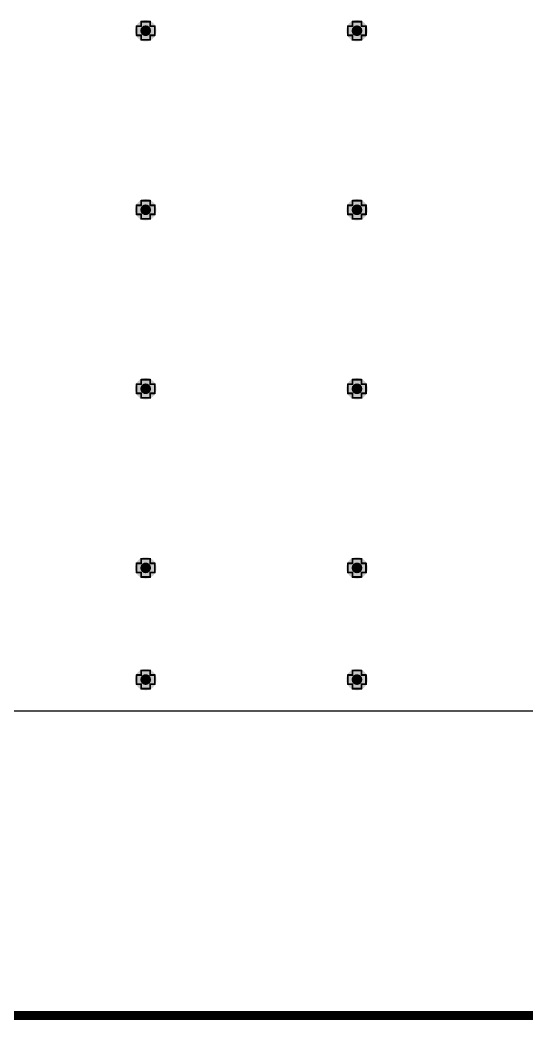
# Model space of a CAD drawing. Header units: inches. Extents: x -0.1 to 10.2, y 0 to 6.5.
# Drawn here: x 1.992 to 2.549, y -0.005 to 1.094 of the extents above; entities that cross this region are included whole.
import ezdxf

# ---------------------------------------------------------------- set-up
doc = ezdxf.new("R2010")
doc.units = ezdxf.units.IN
doc.header["$MEASUREMENT"] = 0
for name, color, linetype in [('Board Outline', 216, 'Continuous'), ('Bottom Layer', 5, 'Continuous'), ('Drill Drawing', 1, 'Continuous'), ('Top Layer', 1, 'Continuous'), ('Via Holes', 16, 'Continuous')]:
    doc.layers.add(name, color=color, linetype=linetype)

msp = doc.modelspace()

# ---------------------------------------------------------------- hatches: boundary and pattern name
at = {"layer": 'Bottom Layer'}
h = msp.add_hatch(color=5, dxfattribs=at)
edge = h.paths.add_edge_path()
edge.add_arc((2.1299, 1.0827), 0.0118, 0, 360)
h = msp.add_hatch(color=5, dxfattribs=at)
edge = h.paths.add_edge_path()
edge.add_arc((2.3622, 1.0827), 0.0118, 0, 360)
h = msp.add_hatch(color=5, dxfattribs=at)
edge = h.paths.add_edge_path()
edge.add_arc((2.1299, 0.8858), 0.0118, 0, 360)
h = msp.add_hatch(color=5, dxfattribs=at)
edge = h.paths.add_edge_path()
edge.add_arc((2.3622, 0.8858), 0.0118, 0, 360)
h = msp.add_hatch(color=5, dxfattribs=at)
edge = h.paths.add_edge_path()
edge.add_arc((2.1299, 0.689), 0.0118, 0, 360)
h = msp.add_hatch(color=5, dxfattribs=at)
edge = h.paths.add_edge_path()
edge.add_arc((2.3622, 0.689), 0.0118, 0, 360)
h = msp.add_hatch(color=5, dxfattribs=at)
edge = h.paths.add_edge_path()
edge.add_arc((2.1299, 0.4921), 0.0118, 0, 360)
h = msp.add_hatch(color=5, dxfattribs=at)
edge = h.paths.add_edge_path()
edge.add_arc((2.3622, 0.4921), 0.0118, 0, 360)
h = msp.add_hatch(color=5, dxfattribs=at)
edge = h.paths.add_edge_path()
edge.add_arc((2.1299, 0.3693), 0.0118, 0, 360)
h = msp.add_hatch(color=5, dxfattribs=at)
edge = h.paths.add_edge_path()
edge.add_arc((2.3622, 0.3693), 0.0118, 0, 360)
at = {"layer": 'Top Layer'}
h = msp.add_hatch(color=1, dxfattribs=at)
edge = h.paths.add_edge_path()
edge.add_arc((2.1299, 1.0827), 0.0118, 0, 360)
h = msp.add_hatch(color=1, dxfattribs=at)
edge = h.paths.add_edge_path()
edge.add_arc((2.3622, 1.0827), 0.0118, 0, 360)
h = msp.add_hatch(color=1, dxfattribs=at)
edge = h.paths.add_edge_path()
edge.add_arc((2.1299, 0.8858), 0.0118, 0, 360)
h = msp.add_hatch(color=1, dxfattribs=at)
edge = h.paths.add_edge_path()
edge.add_arc((2.3622, 0.8858), 0.0118, 0, 360)
h = msp.add_hatch(color=1, dxfattribs=at)
edge = h.paths.add_edge_path()
edge.add_arc((2.1299, 0.689), 0.0118, 0, 360)
h = msp.add_hatch(color=1, dxfattribs=at)
edge = h.paths.add_edge_path()
edge.add_arc((2.3622, 0.689), 0.0118, 0, 360)
h = msp.add_hatch(color=1, dxfattribs=at)
edge = h.paths.add_edge_path()
edge.add_arc((2.1299, 0.4921), 0.0118, 0, 360)
h = msp.add_hatch(color=1, dxfattribs=at)
edge = h.paths.add_edge_path()
edge.add_arc((2.3622, 0.4921), 0.0118, 0, 360)
h = msp.add_hatch(color=1, dxfattribs=at)
edge = h.paths.add_edge_path()
edge.add_arc((2.1299, 0.3693), 0.0118, 0, 360)
h = msp.add_hatch(color=1, dxfattribs=at)
edge = h.paths.add_edge_path()
edge.add_arc((2.3622, 0.3693), 0.0118, 0, 360)
at = {"layer": 'Via Holes'}
h = msp.add_hatch(color=7, dxfattribs=at)
edge = h.paths.add_edge_path()
edge.add_arc((2.1299, 1.0827), 0.00591, 0, 360)
h = msp.add_hatch(color=7, dxfattribs=at)
edge = h.paths.add_edge_path()
edge.add_arc((2.3622, 1.0827), 0.00591, 0, 360)
h = msp.add_hatch(color=7, dxfattribs=at)
edge = h.paths.add_edge_path()
edge.add_arc((2.1299, 0.8858), 0.00591, 0, 360)
h = msp.add_hatch(color=7, dxfattribs=at)
edge = h.paths.add_edge_path()
edge.add_arc((2.3622, 0.8858), 0.00591, 0, 360)
h = msp.add_hatch(color=7, dxfattribs=at)
edge = h.paths.add_edge_path()
edge.add_arc((2.1299, 0.689), 0.00591, 0, 360)
h = msp.add_hatch(color=7, dxfattribs=at)
edge = h.paths.add_edge_path()
edge.add_arc((2.3622, 0.689), 0.00591, 0, 360)
h = msp.add_hatch(color=7, dxfattribs=at)
edge = h.paths.add_edge_path()
edge.add_arc((2.1299, 0.4921), 0.00591, 0, 360)
h = msp.add_hatch(color=7, dxfattribs=at)
edge = h.paths.add_edge_path()
edge.add_arc((2.3622, 0.4921), 0.00591, 0, 360)
h = msp.add_hatch(color=7, dxfattribs=at)
edge = h.paths.add_edge_path()
edge.add_arc((2.1299, 0.3693), 0.00591, 0, 360)
h = msp.add_hatch(color=7, dxfattribs=at)
edge = h.paths.add_edge_path()
edge.add_arc((2.3622, 0.3693), 0.00591, 0, 360)

# ---------------------------------------------------------------- linework, layer by layer
at = {"layer": 'Board Outline'}
msp.add_lwpolyline([(0, 0, 0.01, 0.01, 0), (4.7244, 0, 0.01, 0.01, 0)], format="xyseb", dxfattribs=at)
at = {"layer": 'Bottom Layer'}
msp.add_line((4.7091, 0.3346), (0.0153, 0.3346), dxfattribs=at)
at = {"layer": 'Drill Drawing'}
for points in [[(2.1199, 1.0777, 0.002, 0.002, 0), (2.1199, 1.0877, 0.002, 0.002, 0)], [(2.1199, 1.0877, 0.002, 0.002, 0), (2.1249, 1.0877, 0.002, 0.002, 0)], [(2.1249, 1.0877, 0.002, 0.002, 0), (2.1249, 1.0927, 0.002, 0.002, 0)], [(2.1249, 1.0927, 0.002, 0.002, 0), (2.1349, 1.0927, 0.002, 0.002, 0)], [(2.1349, 1.0877, 0.002, 0.002, 0), (2.1349, 1.0927, 0.002, 0.002, 0)], [(2.1349, 1.0877, 0.002, 0.002, 0), (2.1399, 1.0877, 0.002, 0.002, 0)], [(2.1399, 1.0777, 0.002, 0.002, 0), (2.1399, 1.0877, 0.002, 0.002, 0)], [(2.3522, 1.0777, 0.002, 0.002, 0), (2.3522, 1.0877, 0.002, 0.002, 0)], [(2.3522, 1.0877, 0.002, 0.002, 0), (2.3572, 1.0877, 0.002, 0.002, 0)], [(2.3572, 1.0877, 0.002, 0.002, 0), (2.3572, 1.0927, 0.002, 0.002, 0)], [(2.3572, 1.0927, 0.002, 0.002, 0), (2.3672, 1.0927, 0.002, 0.002, 0)], [(2.3672, 1.0877, 0.002, 0.002, 0), (2.3672, 1.0927, 0.002, 0.002, 0)], [(2.3672, 1.0877, 0.002, 0.002, 0), (2.3722, 1.0877, 0.002, 0.002, 0)], [(2.3722, 1.0777, 0.002, 0.002, 0), (2.3722, 1.0877, 0.002, 0.002, 0)], [(2.1199, 1.0777, 0.002, 0.002, 0), (2.1249, 1.0777, 0.002, 0.002, 0)], [(2.1249, 1.0727, 0.002, 0.002, 0), (2.1249, 1.0777, 0.002, 0.002, 0)], [(2.1349, 1.0777, 0.002, 0.002, 0), (2.1399, 1.0777, 0.002, 0.002, 0)], [(2.1349, 1.0727, 0.002, 0.002, 0), (2.1349, 1.0777, 0.002, 0.002, 0)], [(2.3522, 1.0777, 0.002, 0.002, 0), (2.3572, 1.0777, 0.002, 0.002, 0)], [(2.3572, 1.0727, 0.002, 0.002, 0), (2.3572, 1.0777, 0.002, 0.002, 0)], [(2.3672, 1.0777, 0.002, 0.002, 0), (2.3722, 1.0777, 0.002, 0.002, 0)], [(2.3672, 1.0727, 0.002, 0.002, 0), (2.3672, 1.0777, 0.002, 0.002, 0)], [(2.1249, 1.0727, 0.002, 0.002, 0), (2.1349, 1.0727, 0.002, 0.002, 0)], [(2.3572, 1.0727, 0.002, 0.002, 0), (2.3672, 1.0727, 0.002, 0.002, 0)], [(2.1199, 0.8808, 0.002, 0.002, 0), (2.1199, 0.8908, 0.002, 0.002, 0)], [(2.1199, 0.8908, 0.002, 0.002, 0), (2.1249, 0.8908, 0.002, 0.002, 0)], [(2.1249, 0.8908, 0.002, 0.002, 0), (2.1249, 0.8958, 0.002, 0.002, 0)], [(2.1249, 0.8958, 0.002, 0.002, 0), (2.1349, 0.8958, 0.002, 0.002, 0)], [(2.1349, 0.8908, 0.002, 0.002, 0), (2.1349, 0.8958, 0.002, 0.002, 0)], [(2.1349, 0.8908, 0.002, 0.002, 0), (2.1399, 0.8908, 0.002, 0.002, 0)], [(2.1399, 0.8808, 0.002, 0.002, 0), (2.1399, 0.8908, 0.002, 0.002, 0)], [(2.3522, 0.8808, 0.002, 0.002, 0), (2.3522, 0.8908, 0.002, 0.002, 0)], [(2.3522, 0.8908, 0.002, 0.002, 0), (2.3572, 0.8908, 0.002, 0.002, 0)], [(2.3572, 0.8908, 0.002, 0.002, 0), (2.3572, 0.8958, 0.002, 0.002, 0)], [(2.3572, 0.8958, 0.002, 0.002, 0), (2.3672, 0.8958, 0.002, 0.002, 0)], [(2.3672, 0.8908, 0.002, 0.002, 0), (2.3672, 0.8958, 0.002, 0.002, 0)], [(2.3672, 0.8908, 0.002, 0.002, 0), (2.3722, 0.8908, 0.002, 0.002, 0)], [(2.3722, 0.8808, 0.002, 0.002, 0), (2.3722, 0.8908, 0.002, 0.002, 0)], [(2.1199, 0.8808, 0.002, 0.002, 0), (2.1249, 0.8808, 0.002, 0.002, 0)], [(2.1249, 0.8758, 0.002, 0.002, 0), (2.1249, 0.8808, 0.002, 0.002, 0)], [(2.1349, 0.8808, 0.002, 0.002, 0), (2.1399, 0.8808, 0.002, 0.002, 0)], [(2.1349, 0.8758, 0.002, 0.002, 0), (2.1349, 0.8808, 0.002, 0.002, 0)], [(2.3522, 0.8808, 0.002, 0.002, 0), (2.3572, 0.8808, 0.002, 0.002, 0)], [(2.3572, 0.8758, 0.002, 0.002, 0), (2.3572, 0.8808, 0.002, 0.002, 0)], [(2.3672, 0.8808, 0.002, 0.002, 0), (2.3722, 0.8808, 0.002, 0.002, 0)], [(2.3672, 0.8758, 0.002, 0.002, 0), (2.3672, 0.8808, 0.002, 0.002, 0)], [(2.1249, 0.8758, 0.002, 0.002, 0), (2.1349, 0.8758, 0.002, 0.002, 0)], [(2.3572, 0.8758, 0.002, 0.002, 0), (2.3672, 0.8758, 0.002, 0.002, 0)], [(2.1199, 0.684, 0.002, 0.002, 0), (2.1199, 0.694, 0.002, 0.002, 0)], [(2.1199, 0.694, 0.002, 0.002, 0), (2.1249, 0.694, 0.002, 0.002, 0)], [(2.1249, 0.694, 0.002, 0.002, 0), (2.1249, 0.699, 0.002, 0.002, 0)], [(2.1249, 0.699, 0.002, 0.002, 0), (2.1349, 0.699, 0.002, 0.002, 0)], [(2.1349, 0.694, 0.002, 0.002, 0), (2.1349, 0.699, 0.002, 0.002, 0)], [(2.1349, 0.694, 0.002, 0.002, 0), (2.1399, 0.694, 0.002, 0.002, 0)], [(2.1399, 0.684, 0.002, 0.002, 0), (2.1399, 0.694, 0.002, 0.002, 0)], [(2.3522, 0.684, 0.002, 0.002, 0), (2.3522, 0.694, 0.002, 0.002, 0)], [(2.3522, 0.694, 0.002, 0.002, 0), (2.3572, 0.694, 0.002, 0.002, 0)], [(2.3572, 0.694, 0.002, 0.002, 0), (2.3572, 0.699, 0.002, 0.002, 0)], [(2.3572, 0.699, 0.002, 0.002, 0), (2.3672, 0.699, 0.002, 0.002, 0)], [(2.3672, 0.694, 0.002, 0.002, 0), (2.3672, 0.699, 0.002, 0.002, 0)], [(2.3672, 0.694, 0.002, 0.002, 0), (2.3722, 0.694, 0.002, 0.002, 0)], [(2.3722, 0.684, 0.002, 0.002, 0), (2.3722, 0.694, 0.002, 0.002, 0)], [(2.1199, 0.684, 0.002, 0.002, 0), (2.1249, 0.684, 0.002, 0.002, 0)], [(2.1249, 0.679, 0.002, 0.002, 0), (2.1249, 0.684, 0.002, 0.002, 0)], [(2.1349, 0.684, 0.002, 0.002, 0), (2.1399, 0.684, 0.002, 0.002, 0)], [(2.1349, 0.679, 0.002, 0.002, 0), (2.1349, 0.684, 0.002, 0.002, 0)], [(2.3522, 0.684, 0.002, 0.002, 0), (2.3572, 0.684, 0.002, 0.002, 0)], [(2.3572, 0.679, 0.002, 0.002, 0), (2.3572, 0.684, 0.002, 0.002, 0)], [(2.3672, 0.684, 0.002, 0.002, 0), (2.3722, 0.684, 0.002, 0.002, 0)], [(2.3672, 0.679, 0.002, 0.002, 0), (2.3672, 0.684, 0.002, 0.002, 0)], [(2.1249, 0.679, 0.002, 0.002, 0), (2.1349, 0.679, 0.002, 0.002, 0)], [(2.3572, 0.679, 0.002, 0.002, 0), (2.3672, 0.679, 0.002, 0.002, 0)], [(2.1199, 0.4871, 0.002, 0.002, 0), (2.1199, 0.4971, 0.002, 0.002, 0)], [(2.1199, 0.4971, 0.002, 0.002, 0), (2.1249, 0.4971, 0.002, 0.002, 0)], [(2.1249, 0.4971, 0.002, 0.002, 0), (2.1249, 0.5021, 0.002, 0.002, 0)], [(2.1249, 0.5021, 0.002, 0.002, 0), (2.1349, 0.5021, 0.002, 0.002, 0)], [(2.1349, 0.4971, 0.002, 0.002, 0), (2.1349, 0.5021, 0.002, 0.002, 0)], [(2.1349, 0.4971, 0.002, 0.002, 0), (2.1399, 0.4971, 0.002, 0.002, 0)], [(2.1399, 0.4871, 0.002, 0.002, 0), (2.1399, 0.4971, 0.002, 0.002, 0)], [(2.3522, 0.4871, 0.002, 0.002, 0), (2.3522, 0.4971, 0.002, 0.002, 0)], [(2.3522, 0.4971, 0.002, 0.002, 0), (2.3572, 0.4971, 0.002, 0.002, 0)], [(2.3572, 0.4971, 0.002, 0.002, 0), (2.3572, 0.5021, 0.002, 0.002, 0)], [(2.3572, 0.5021, 0.002, 0.002, 0), (2.3672, 0.5021, 0.002, 0.002, 0)], [(2.3672, 0.4971, 0.002, 0.002, 0), (2.3672, 0.5021, 0.002, 0.002, 0)], [(2.3672, 0.4971, 0.002, 0.002, 0), (2.3722, 0.4971, 0.002, 0.002, 0)], [(2.3722, 0.4871, 0.002, 0.002, 0), (2.3722, 0.4971, 0.002, 0.002, 0)], [(2.1199, 0.4871, 0.002, 0.002, 0), (2.1249, 0.4871, 0.002, 0.002, 0)], [(2.1249, 0.4821, 0.002, 0.002, 0), (2.1249, 0.4871, 0.002, 0.002, 0)], [(2.1349, 0.4871, 0.002, 0.002, 0), (2.1399, 0.4871, 0.002, 0.002, 0)], [(2.1349, 0.4821, 0.002, 0.002, 0), (2.1349, 0.4871, 0.002, 0.002, 0)], [(2.3522, 0.4871, 0.002, 0.002, 0), (2.3572, 0.4871, 0.002, 0.002, 0)], [(2.3572, 0.4821, 0.002, 0.002, 0), (2.3572, 0.4871, 0.002, 0.002, 0)], [(2.3672, 0.4871, 0.002, 0.002, 0), (2.3722, 0.4871, 0.002, 0.002, 0)], [(2.3672, 0.4821, 0.002, 0.002, 0), (2.3672, 0.4871, 0.002, 0.002, 0)], [(2.1249, 0.4821, 0.002, 0.002, 0), (2.1349, 0.4821, 0.002, 0.002, 0)], [(2.3572, 0.4821, 0.002, 0.002, 0), (2.3672, 0.4821, 0.002, 0.002, 0)], [(2.1199, 0.3643, 0.002, 0.002, 0), (2.1199, 0.3743, 0.002, 0.002, 0)], [(2.1199, 0.3743, 0.002, 0.002, 0), (2.1249, 0.3743, 0.002, 0.002, 0)], [(2.1249, 0.3743, 0.002, 0.002, 0), (2.1249, 0.3793, 0.002, 0.002, 0)], [(2.1249, 0.3793, 0.002, 0.002, 0), (2.1349, 0.3793, 0.002, 0.002, 0)], [(2.1349, 0.3743, 0.002, 0.002, 0), (2.1349, 0.3793, 0.002, 0.002, 0)], [(2.1349, 0.3743, 0.002, 0.002, 0), (2.1399, 0.3743, 0.002, 0.002, 0)], [(2.1399, 0.3643, 0.002, 0.002, 0), (2.1399, 0.3743, 0.002, 0.002, 0)], [(2.3522, 0.3643, 0.002, 0.002, 0), (2.3522, 0.3743, 0.002, 0.002, 0)], [(2.3522, 0.3743, 0.002, 0.002, 0), (2.3572, 0.3743, 0.002, 0.002, 0)], [(2.3572, 0.3743, 0.002, 0.002, 0), (2.3572, 0.3793, 0.002, 0.002, 0)], [(2.3572, 0.3793, 0.002, 0.002, 0), (2.3672, 0.3793, 0.002, 0.002, 0)], [(2.3672, 0.3743, 0.002, 0.002, 0), (2.3672, 0.3793, 0.002, 0.002, 0)], [(2.3672, 0.3743, 0.002, 0.002, 0), (2.3722, 0.3743, 0.002, 0.002, 0)], [(2.3722, 0.3643, 0.002, 0.002, 0), (2.3722, 0.3743, 0.002, 0.002, 0)], [(2.1199, 0.3643, 0.002, 0.002, 0), (2.1249, 0.3643, 0.002, 0.002, 0)], [(2.1249, 0.3593, 0.002, 0.002, 0), (2.1249, 0.3643, 0.002, 0.002, 0)], [(2.1349, 0.3643, 0.002, 0.002, 0), (2.1399, 0.3643, 0.002, 0.002, 0)], [(2.1349, 0.3593, 0.002, 0.002, 0), (2.1349, 0.3643, 0.002, 0.002, 0)], [(2.3522, 0.3643, 0.002, 0.002, 0), (2.3572, 0.3643, 0.002, 0.002, 0)], [(2.3572, 0.3593, 0.002, 0.002, 0), (2.3572, 0.3643, 0.002, 0.002, 0)], [(2.3672, 0.3643, 0.002, 0.002, 0), (2.3722, 0.3643, 0.002, 0.002, 0)], [(2.3672, 0.3593, 0.002, 0.002, 0), (2.3672, 0.3643, 0.002, 0.002, 0)], [(2.1249, 0.3593, 0.002, 0.002, 0), (2.1349, 0.3593, 0.002, 0.002, 0)], [(2.3572, 0.3593, 0.002, 0.002, 0), (2.3672, 0.3593, 0.002, 0.002, 0)]]:
    msp.add_lwpolyline(points, format="xyseb", dxfattribs=at)
for points in [[(2.1194, 1.0877, 0.001, 0.001, 1), (2.1204, 1.0877, 0.001, 0.001, 1)], [(2.1194, 1.0877, 0.001, 0.001, 1), (2.1204, 1.0877, 0.001, 0.001, 1)], [(2.1244, 1.0927, 0.001, 0.001, 1), (2.1254, 1.0927, 0.001, 0.001, 1)], [(2.1244, 1.0927, 0.001, 0.001, 1), (2.1254, 1.0927, 0.001, 0.001, 1)], [(2.1244, 1.0877, 0.001, 0.001, 1), (2.1254, 1.0877, 0.001, 0.001, 1)], [(2.1244, 1.0877, 0.001, 0.001, 1), (2.1254, 1.0877, 0.001, 0.001, 1)], [(2.1344, 1.0927, 0.001, 0.001, 1), (2.1354, 1.0927, 0.001, 0.001, 1)], [(2.1344, 1.0927, 0.001, 0.001, 1), (2.1354, 1.0927, 0.001, 0.001, 1)], [(2.1344, 1.0877, 0.001, 0.001, 1), (2.1354, 1.0877, 0.001, 0.001, 1)], [(2.1344, 1.0877, 0.001, 0.001, 1), (2.1354, 1.0877, 0.001, 0.001, 1)], [(2.1394, 1.0877, 0.001, 0.001, 1), (2.1404, 1.0877, 0.001, 0.001, 1)], [(2.1394, 1.0877, 0.001, 0.001, 1), (2.1404, 1.0877, 0.001, 0.001, 1)], [(2.3517, 1.0877, 0.001, 0.001, 1), (2.3527, 1.0877, 0.001, 0.001, 1)], [(2.3517, 1.0877, 0.001, 0.001, 1), (2.3527, 1.0877, 0.001, 0.001, 1)], [(2.3567, 1.0927, 0.001, 0.001, 1), (2.3577, 1.0927, 0.001, 0.001, 1)], [(2.3567, 1.0927, 0.001, 0.001, 1), (2.3577, 1.0927, 0.001, 0.001, 1)], [(2.3567, 1.0877, 0.001, 0.001, 1), (2.3577, 1.0877, 0.001, 0.001, 1)], [(2.3567, 1.0877, 0.001, 0.001, 1), (2.3577, 1.0877, 0.001, 0.001, 1)], [(2.3667, 1.0927, 0.001, 0.001, 1), (2.3677, 1.0927, 0.001, 0.001, 1)], [(2.3667, 1.0927, 0.001, 0.001, 1), (2.3677, 1.0927, 0.001, 0.001, 1)], [(2.3667, 1.0877, 0.001, 0.001, 1), (2.3677, 1.0877, 0.001, 0.001, 1)], [(2.3667, 1.0877, 0.001, 0.001, 1), (2.3677, 1.0877, 0.001, 0.001, 1)], [(2.3717, 1.0877, 0.001, 0.001, 1), (2.3727, 1.0877, 0.001, 0.001, 1)], [(2.3717, 1.0877, 0.001, 0.001, 1), (2.3727, 1.0877, 0.001, 0.001, 1)], [(2.1194, 1.0777, 0.001, 0.001, 1), (2.1204, 1.0777, 0.001, 0.001, 1)], [(2.1194, 1.0777, 0.001, 0.001, 1), (2.1204, 1.0777, 0.001, 0.001, 1)], [(2.1244, 1.0777, 0.001, 0.001, 1), (2.1254, 1.0777, 0.001, 0.001, 1)], [(2.1244, 1.0777, 0.001, 0.001, 1), (2.1254, 1.0777, 0.001, 0.001, 1)], [(2.1344, 1.0777, 0.001, 0.001, 1), (2.1354, 1.0777, 0.001, 0.001, 1)], [(2.1344, 1.0777, 0.001, 0.001, 1), (2.1354, 1.0777, 0.001, 0.001, 1)], [(2.1394, 1.0777, 0.001, 0.001, 1), (2.1404, 1.0777, 0.001, 0.001, 1)], [(2.1394, 1.0777, 0.001, 0.001, 1), (2.1404, 1.0777, 0.001, 0.001, 1)], [(2.3517, 1.0777, 0.001, 0.001, 1), (2.3527, 1.0777, 0.001, 0.001, 1)], [(2.3517, 1.0777, 0.001, 0.001, 1), (2.3527, 1.0777, 0.001, 0.001, 1)], [(2.3567, 1.0777, 0.001, 0.001, 1), (2.3577, 1.0777, 0.001, 0.001, 1)], [(2.3567, 1.0777, 0.001, 0.001, 1), (2.3577, 1.0777, 0.001, 0.001, 1)], [(2.3667, 1.0777, 0.001, 0.001, 1), (2.3677, 1.0777, 0.001, 0.001, 1)], [(2.3667, 1.0777, 0.001, 0.001, 1), (2.3677, 1.0777, 0.001, 0.001, 1)], [(2.3717, 1.0777, 0.001, 0.001, 1), (2.3727, 1.0777, 0.001, 0.001, 1)], [(2.3717, 1.0777, 0.001, 0.001, 1), (2.3727, 1.0777, 0.001, 0.001, 1)], [(2.1244, 1.0727, 0.001, 0.001, 1), (2.1254, 1.0727, 0.001, 0.001, 1)], [(2.1244, 1.0727, 0.001, 0.001, 1), (2.1254, 1.0727, 0.001, 0.001, 1)], [(2.1344, 1.0727, 0.001, 0.001, 1), (2.1354, 1.0727, 0.001, 0.001, 1)], [(2.1344, 1.0727, 0.001, 0.001, 1), (2.1354, 1.0727, 0.001, 0.001, 1)], [(2.3567, 1.0727, 0.001, 0.001, 1), (2.3577, 1.0727, 0.001, 0.001, 1)], [(2.3567, 1.0727, 0.001, 0.001, 1), (2.3577, 1.0727, 0.001, 0.001, 1)], [(2.3667, 1.0727, 0.001, 0.001, 1), (2.3677, 1.0727, 0.001, 0.001, 1)], [(2.3667, 1.0727, 0.001, 0.001, 1), (2.3677, 1.0727, 0.001, 0.001, 1)], [(2.1194, 0.8908, 0.001, 0.001, 1), (2.1204, 0.8908, 0.001, 0.001, 1)], [(2.1194, 0.8908, 0.001, 0.001, 1), (2.1204, 0.8908, 0.001, 0.001, 1)], [(2.1244, 0.8958, 0.001, 0.001, 1), (2.1254, 0.8958, 0.001, 0.001, 1)], [(2.1244, 0.8958, 0.001, 0.001, 1), (2.1254, 0.8958, 0.001, 0.001, 1)], [(2.1244, 0.8908, 0.001, 0.001, 1), (2.1254, 0.8908, 0.001, 0.001, 1)], [(2.1244, 0.8908, 0.001, 0.001, 1), (2.1254, 0.8908, 0.001, 0.001, 1)], [(2.1344, 0.8958, 0.001, 0.001, 1), (2.1354, 0.8958, 0.001, 0.001, 1)], [(2.1344, 0.8958, 0.001, 0.001, 1), (2.1354, 0.8958, 0.001, 0.001, 1)], [(2.1344, 0.8908, 0.001, 0.001, 1), (2.1354, 0.8908, 0.001, 0.001, 1)], [(2.1344, 0.8908, 0.001, 0.001, 1), (2.1354, 0.8908, 0.001, 0.001, 1)], [(2.1394, 0.8908, 0.001, 0.001, 1), (2.1404, 0.8908, 0.001, 0.001, 1)], [(2.1394, 0.8908, 0.001, 0.001, 1), (2.1404, 0.8908, 0.001, 0.001, 1)], [(2.3517, 0.8908, 0.001, 0.001, 1), (2.3527, 0.8908, 0.001, 0.001, 1)], [(2.3517, 0.8908, 0.001, 0.001, 1), (2.3527, 0.8908, 0.001, 0.001, 1)], [(2.3567, 0.8958, 0.001, 0.001, 1), (2.3577, 0.8958, 0.001, 0.001, 1)], [(2.3567, 0.8958, 0.001, 0.001, 1), (2.3577, 0.8958, 0.001, 0.001, 1)], [(2.3567, 0.8908, 0.001, 0.001, 1), (2.3577, 0.8908, 0.001, 0.001, 1)], [(2.3567, 0.8908, 0.001, 0.001, 1), (2.3577, 0.8908, 0.001, 0.001, 1)], [(2.3667, 0.8958, 0.001, 0.001, 1), (2.3677, 0.8958, 0.001, 0.001, 1)], [(2.3667, 0.8958, 0.001, 0.001, 1), (2.3677, 0.8958, 0.001, 0.001, 1)], [(2.3667, 0.8908, 0.001, 0.001, 1), (2.3677, 0.8908, 0.001, 0.001, 1)], [(2.3667, 0.8908, 0.001, 0.001, 1), (2.3677, 0.8908, 0.001, 0.001, 1)], [(2.3717, 0.8908, 0.001, 0.001, 1), (2.3727, 0.8908, 0.001, 0.001, 1)], [(2.3717, 0.8908, 0.001, 0.001, 1), (2.3727, 0.8908, 0.001, 0.001, 1)], [(2.1194, 0.8808, 0.001, 0.001, 1), (2.1204, 0.8808, 0.001, 0.001, 1)], [(2.1194, 0.8808, 0.001, 0.001, 1), (2.1204, 0.8808, 0.001, 0.001, 1)], [(2.1244, 0.8808, 0.001, 0.001, 1), (2.1254, 0.8808, 0.001, 0.001, 1)], [(2.1244, 0.8808, 0.001, 0.001, 1), (2.1254, 0.8808, 0.001, 0.001, 1)], [(2.1344, 0.8808, 0.001, 0.001, 1), (2.1354, 0.8808, 0.001, 0.001, 1)], [(2.1344, 0.8808, 0.001, 0.001, 1), (2.1354, 0.8808, 0.001, 0.001, 1)], [(2.1394, 0.8808, 0.001, 0.001, 1), (2.1404, 0.8808, 0.001, 0.001, 1)], [(2.1394, 0.8808, 0.001, 0.001, 1), (2.1404, 0.8808, 0.001, 0.001, 1)], [(2.3517, 0.8808, 0.001, 0.001, 1), (2.3527, 0.8808, 0.001, 0.001, 1)], [(2.3517, 0.8808, 0.001, 0.001, 1), (2.3527, 0.8808, 0.001, 0.001, 1)], [(2.3567, 0.8808, 0.001, 0.001, 1), (2.3577, 0.8808, 0.001, 0.001, 1)], [(2.3567, 0.8808, 0.001, 0.001, 1), (2.3577, 0.8808, 0.001, 0.001, 1)], [(2.3667, 0.8808, 0.001, 0.001, 1), (2.3677, 0.8808, 0.001, 0.001, 1)], [(2.3667, 0.8808, 0.001, 0.001, 1), (2.3677, 0.8808, 0.001, 0.001, 1)], [(2.3717, 0.8808, 0.001, 0.001, 1), (2.3727, 0.8808, 0.001, 0.001, 1)], [(2.3717, 0.8808, 0.001, 0.001, 1), (2.3727, 0.8808, 0.001, 0.001, 1)], [(2.1244, 0.8758, 0.001, 0.001, 1), (2.1254, 0.8758, 0.001, 0.001, 1)], [(2.1244, 0.8758, 0.001, 0.001, 1), (2.1254, 0.8758, 0.001, 0.001, 1)], [(2.1344, 0.8758, 0.001, 0.001, 1), (2.1354, 0.8758, 0.001, 0.001, 1)], [(2.1344, 0.8758, 0.001, 0.001, 1), (2.1354, 0.8758, 0.001, 0.001, 1)], [(2.3567, 0.8758, 0.001, 0.001, 1), (2.3577, 0.8758, 0.001, 0.001, 1)], [(2.3567, 0.8758, 0.001, 0.001, 1), (2.3577, 0.8758, 0.001, 0.001, 1)], [(2.3667, 0.8758, 0.001, 0.001, 1), (2.3677, 0.8758, 0.001, 0.001, 1)], [(2.3667, 0.8758, 0.001, 0.001, 1), (2.3677, 0.8758, 0.001, 0.001, 1)], [(2.1194, 0.694, 0.001, 0.001, 1), (2.1204, 0.694, 0.001, 0.001, 1)], [(2.1194, 0.694, 0.001, 0.001, 1), (2.1204, 0.694, 0.001, 0.001, 1)], [(2.1244, 0.699, 0.001, 0.001, 1), (2.1254, 0.699, 0.001, 0.001, 1)], [(2.1244, 0.699, 0.001, 0.001, 1), (2.1254, 0.699, 0.001, 0.001, 1)], [(2.1244, 0.694, 0.001, 0.001, 1), (2.1254, 0.694, 0.001, 0.001, 1)], [(2.1244, 0.694, 0.001, 0.001, 1), (2.1254, 0.694, 0.001, 0.001, 1)], [(2.1344, 0.699, 0.001, 0.001, 1), (2.1354, 0.699, 0.001, 0.001, 1)], [(2.1344, 0.699, 0.001, 0.001, 1), (2.1354, 0.699, 0.001, 0.001, 1)], [(2.1344, 0.694, 0.001, 0.001, 1), (2.1354, 0.694, 0.001, 0.001, 1)], [(2.1344, 0.694, 0.001, 0.001, 1), (2.1354, 0.694, 0.001, 0.001, 1)], [(2.1394, 0.694, 0.001, 0.001, 1), (2.1404, 0.694, 0.001, 0.001, 1)], [(2.1394, 0.694, 0.001, 0.001, 1), (2.1404, 0.694, 0.001, 0.001, 1)], [(2.3517, 0.694, 0.001, 0.001, 1), (2.3527, 0.694, 0.001, 0.001, 1)], [(2.3517, 0.694, 0.001, 0.001, 1), (2.3527, 0.694, 0.001, 0.001, 1)], [(2.3567, 0.699, 0.001, 0.001, 1), (2.3577, 0.699, 0.001, 0.001, 1)], [(2.3567, 0.699, 0.001, 0.001, 1), (2.3577, 0.699, 0.001, 0.001, 1)], [(2.3567, 0.694, 0.001, 0.001, 1), (2.3577, 0.694, 0.001, 0.001, 1)], [(2.3567, 0.694, 0.001, 0.001, 1), (2.3577, 0.694, 0.001, 0.001, 1)], [(2.3667, 0.699, 0.001, 0.001, 1), (2.3677, 0.699, 0.001, 0.001, 1)], [(2.3667, 0.699, 0.001, 0.001, 1), (2.3677, 0.699, 0.001, 0.001, 1)], [(2.3667, 0.694, 0.001, 0.001, 1), (2.3677, 0.694, 0.001, 0.001, 1)], [(2.3667, 0.694, 0.001, 0.001, 1), (2.3677, 0.694, 0.001, 0.001, 1)], [(2.3717, 0.694, 0.001, 0.001, 1), (2.3727, 0.694, 0.001, 0.001, 1)], [(2.3717, 0.694, 0.001, 0.001, 1), (2.3727, 0.694, 0.001, 0.001, 1)], [(2.1194, 0.684, 0.001, 0.001, 1), (2.1204, 0.684, 0.001, 0.001, 1)], [(2.1194, 0.684, 0.001, 0.001, 1), (2.1204, 0.684, 0.001, 0.001, 1)], [(2.1244, 0.684, 0.001, 0.001, 1), (2.1254, 0.684, 0.001, 0.001, 1)], [(2.1244, 0.684, 0.001, 0.001, 1), (2.1254, 0.684, 0.001, 0.001, 1)], [(2.1344, 0.684, 0.001, 0.001, 1), (2.1354, 0.684, 0.001, 0.001, 1)], [(2.1344, 0.684, 0.001, 0.001, 1), (2.1354, 0.684, 0.001, 0.001, 1)], [(2.1394, 0.684, 0.001, 0.001, 1), (2.1404, 0.684, 0.001, 0.001, 1)], [(2.1394, 0.684, 0.001, 0.001, 1), (2.1404, 0.684, 0.001, 0.001, 1)], [(2.3517, 0.684, 0.001, 0.001, 1), (2.3527, 0.684, 0.001, 0.001, 1)], [(2.3517, 0.684, 0.001, 0.001, 1), (2.3527, 0.684, 0.001, 0.001, 1)], [(2.3567, 0.684, 0.001, 0.001, 1), (2.3577, 0.684, 0.001, 0.001, 1)], [(2.3567, 0.684, 0.001, 0.001, 1), (2.3577, 0.684, 0.001, 0.001, 1)], [(2.3667, 0.684, 0.001, 0.001, 1), (2.3677, 0.684, 0.001, 0.001, 1)], [(2.3667, 0.684, 0.001, 0.001, 1), (2.3677, 0.684, 0.001, 0.001, 1)], [(2.3717, 0.684, 0.001, 0.001, 1), (2.3727, 0.684, 0.001, 0.001, 1)], [(2.3717, 0.684, 0.001, 0.001, 1), (2.3727, 0.684, 0.001, 0.001, 1)], [(2.1244, 0.679, 0.001, 0.001, 1), (2.1254, 0.679, 0.001, 0.001, 1)], [(2.1244, 0.679, 0.001, 0.001, 1), (2.1254, 0.679, 0.001, 0.001, 1)], [(2.1344, 0.679, 0.001, 0.001, 1), (2.1354, 0.679, 0.001, 0.001, 1)], [(2.1344, 0.679, 0.001, 0.001, 1), (2.1354, 0.679, 0.001, 0.001, 1)], [(2.3567, 0.679, 0.001, 0.001, 1), (2.3577, 0.679, 0.001, 0.001, 1)], [(2.3567, 0.679, 0.001, 0.001, 1), (2.3577, 0.679, 0.001, 0.001, 1)], [(2.3667, 0.679, 0.001, 0.001, 1), (2.3677, 0.679, 0.001, 0.001, 1)], [(2.3667, 0.679, 0.001, 0.001, 1), (2.3677, 0.679, 0.001, 0.001, 1)], [(2.1194, 0.4971, 0.001, 0.001, 1), (2.1204, 0.4971, 0.001, 0.001, 1)], [(2.1194, 0.4971, 0.001, 0.001, 1), (2.1204, 0.4971, 0.001, 0.001, 1)], [(2.1244, 0.5021, 0.001, 0.001, 1), (2.1254, 0.5021, 0.001, 0.001, 1)], [(2.1244, 0.5021, 0.001, 0.001, 1), (2.1254, 0.5021, 0.001, 0.001, 1)], [(2.1244, 0.4971, 0.001, 0.001, 1), (2.1254, 0.4971, 0.001, 0.001, 1)], [(2.1244, 0.4971, 0.001, 0.001, 1), (2.1254, 0.4971, 0.001, 0.001, 1)], [(2.1344, 0.5021, 0.001, 0.001, 1), (2.1354, 0.5021, 0.001, 0.001, 1)], [(2.1344, 0.5021, 0.001, 0.001, 1), (2.1354, 0.5021, 0.001, 0.001, 1)], [(2.1344, 0.4971, 0.001, 0.001, 1), (2.1354, 0.4971, 0.001, 0.001, 1)], [(2.1344, 0.4971, 0.001, 0.001, 1), (2.1354, 0.4971, 0.001, 0.001, 1)], [(2.1394, 0.4971, 0.001, 0.001, 1), (2.1404, 0.4971, 0.001, 0.001, 1)], [(2.1394, 0.4971, 0.001, 0.001, 1), (2.1404, 0.4971, 0.001, 0.001, 1)], [(2.3517, 0.4971, 0.001, 0.001, 1), (2.3527, 0.4971, 0.001, 0.001, 1)], [(2.3517, 0.4971, 0.001, 0.001, 1), (2.3527, 0.4971, 0.001, 0.001, 1)], [(2.3567, 0.5021, 0.001, 0.001, 1), (2.3577, 0.5021, 0.001, 0.001, 1)], [(2.3567, 0.5021, 0.001, 0.001, 1), (2.3577, 0.5021, 0.001, 0.001, 1)], [(2.3567, 0.4971, 0.001, 0.001, 1), (2.3577, 0.4971, 0.001, 0.001, 1)], [(2.3567, 0.4971, 0.001, 0.001, 1), (2.3577, 0.4971, 0.001, 0.001, 1)], [(2.3667, 0.5021, 0.001, 0.001, 1), (2.3677, 0.5021, 0.001, 0.001, 1)], [(2.3667, 0.5021, 0.001, 0.001, 1), (2.3677, 0.5021, 0.001, 0.001, 1)], [(2.3667, 0.4971, 0.001, 0.001, 1), (2.3677, 0.4971, 0.001, 0.001, 1)], [(2.3667, 0.4971, 0.001, 0.001, 1), (2.3677, 0.4971, 0.001, 0.001, 1)], [(2.3717, 0.4971, 0.001, 0.001, 1), (2.3727, 0.4971, 0.001, 0.001, 1)], [(2.3717, 0.4971, 0.001, 0.001, 1), (2.3727, 0.4971, 0.001, 0.001, 1)], [(2.1194, 0.4871, 0.001, 0.001, 1), (2.1204, 0.4871, 0.001, 0.001, 1)], [(2.1194, 0.4871, 0.001, 0.001, 1), (2.1204, 0.4871, 0.001, 0.001, 1)], [(2.1244, 0.4871, 0.001, 0.001, 1), (2.1254, 0.4871, 0.001, 0.001, 1)], [(2.1244, 0.4871, 0.001, 0.001, 1), (2.1254, 0.4871, 0.001, 0.001, 1)], [(2.1344, 0.4871, 0.001, 0.001, 1), (2.1354, 0.4871, 0.001, 0.001, 1)], [(2.1344, 0.4871, 0.001, 0.001, 1), (2.1354, 0.4871, 0.001, 0.001, 1)], [(2.1394, 0.4871, 0.001, 0.001, 1), (2.1404, 0.4871, 0.001, 0.001, 1)], [(2.1394, 0.4871, 0.001, 0.001, 1), (2.1404, 0.4871, 0.001, 0.001, 1)], [(2.3517, 0.4871, 0.001, 0.001, 1), (2.3527, 0.4871, 0.001, 0.001, 1)], [(2.3517, 0.4871, 0.001, 0.001, 1), (2.3527, 0.4871, 0.001, 0.001, 1)], [(2.3567, 0.4871, 0.001, 0.001, 1), (2.3577, 0.4871, 0.001, 0.001, 1)], [(2.3567, 0.4871, 0.001, 0.001, 1), (2.3577, 0.4871, 0.001, 0.001, 1)], [(2.3667, 0.4871, 0.001, 0.001, 1), (2.3677, 0.4871, 0.001, 0.001, 1)], [(2.3667, 0.4871, 0.001, 0.001, 1), (2.3677, 0.4871, 0.001, 0.001, 1)], [(2.3717, 0.4871, 0.001, 0.001, 1), (2.3727, 0.4871, 0.001, 0.001, 1)], [(2.3717, 0.4871, 0.001, 0.001, 1), (2.3727, 0.4871, 0.001, 0.001, 1)], [(2.1244, 0.4821, 0.001, 0.001, 1), (2.1254, 0.4821, 0.001, 0.001, 1)], [(2.1244, 0.4821, 0.001, 0.001, 1), (2.1254, 0.4821, 0.001, 0.001, 1)], [(2.1344, 0.4821, 0.001, 0.001, 1), (2.1354, 0.4821, 0.001, 0.001, 1)], [(2.1344, 0.4821, 0.001, 0.001, 1), (2.1354, 0.4821, 0.001, 0.001, 1)], [(2.3567, 0.4821, 0.001, 0.001, 1), (2.3577, 0.4821, 0.001, 0.001, 1)], [(2.3567, 0.4821, 0.001, 0.001, 1), (2.3577, 0.4821, 0.001, 0.001, 1)], [(2.3667, 0.4821, 0.001, 0.001, 1), (2.3677, 0.4821, 0.001, 0.001, 1)], [(2.3667, 0.4821, 0.001, 0.001, 1), (2.3677, 0.4821, 0.001, 0.001, 1)], [(2.1194, 0.3743, 0.001, 0.001, 1), (2.1204, 0.3743, 0.001, 0.001, 1)], [(2.1194, 0.3743, 0.001, 0.001, 1), (2.1204, 0.3743, 0.001, 0.001, 1)], [(2.1244, 0.3793, 0.001, 0.001, 1), (2.1254, 0.3793, 0.001, 0.001, 1)], [(2.1244, 0.3793, 0.001, 0.001, 1), (2.1254, 0.3793, 0.001, 0.001, 1)], [(2.1244, 0.3743, 0.001, 0.001, 1), (2.1254, 0.3743, 0.001, 0.001, 1)], [(2.1244, 0.3743, 0.001, 0.001, 1), (2.1254, 0.3743, 0.001, 0.001, 1)], [(2.1344, 0.3793, 0.001, 0.001, 1), (2.1354, 0.3793, 0.001, 0.001, 1)], [(2.1344, 0.3793, 0.001, 0.001, 1), (2.1354, 0.3793, 0.001, 0.001, 1)], [(2.1344, 0.3743, 0.001, 0.001, 1), (2.1354, 0.3743, 0.001, 0.001, 1)], [(2.1344, 0.3743, 0.001, 0.001, 1), (2.1354, 0.3743, 0.001, 0.001, 1)], [(2.1394, 0.3743, 0.001, 0.001, 1), (2.1404, 0.3743, 0.001, 0.001, 1)], [(2.1394, 0.3743, 0.001, 0.001, 1), (2.1404, 0.3743, 0.001, 0.001, 1)], [(2.3517, 0.3743, 0.001, 0.001, 1), (2.3527, 0.3743, 0.001, 0.001, 1)], [(2.3517, 0.3743, 0.001, 0.001, 1), (2.3527, 0.3743, 0.001, 0.001, 1)], [(2.3567, 0.3793, 0.001, 0.001, 1), (2.3577, 0.3793, 0.001, 0.001, 1)], [(2.3567, 0.3793, 0.001, 0.001, 1), (2.3577, 0.3793, 0.001, 0.001, 1)], [(2.3567, 0.3743, 0.001, 0.001, 1), (2.3577, 0.3743, 0.001, 0.001, 1)], [(2.3567, 0.3743, 0.001, 0.001, 1), (2.3577, 0.3743, 0.001, 0.001, 1)], [(2.3667, 0.3793, 0.001, 0.001, 1), (2.3677, 0.3793, 0.001, 0.001, 1)], [(2.3667, 0.3793, 0.001, 0.001, 1), (2.3677, 0.3793, 0.001, 0.001, 1)], [(2.3667, 0.3743, 0.001, 0.001, 1), (2.3677, 0.3743, 0.001, 0.001, 1)], [(2.3667, 0.3743, 0.001, 0.001, 1), (2.3677, 0.3743, 0.001, 0.001, 1)], [(2.3717, 0.3743, 0.001, 0.001, 1), (2.3727, 0.3743, 0.001, 0.001, 1)], [(2.3717, 0.3743, 0.001, 0.001, 1), (2.3727, 0.3743, 0.001, 0.001, 1)], [(2.1194, 0.3643, 0.001, 0.001, 1), (2.1204, 0.3643, 0.001, 0.001, 1)], [(2.1194, 0.3643, 0.001, 0.001, 1), (2.1204, 0.3643, 0.001, 0.001, 1)], [(2.1244, 0.3643, 0.001, 0.001, 1), (2.1254, 0.3643, 0.001, 0.001, 1)], [(2.1244, 0.3643, 0.001, 0.001, 1), (2.1254, 0.3643, 0.001, 0.001, 1)], [(2.1344, 0.3643, 0.001, 0.001, 1), (2.1354, 0.3643, 0.001, 0.001, 1)], [(2.1344, 0.3643, 0.001, 0.001, 1), (2.1354, 0.3643, 0.001, 0.001, 1)], [(2.1394, 0.3643, 0.001, 0.001, 1), (2.1404, 0.3643, 0.001, 0.001, 1)], [(2.1394, 0.3643, 0.001, 0.001, 1), (2.1404, 0.3643, 0.001, 0.001, 1)], [(2.3517, 0.3643, 0.001, 0.001, 1), (2.3527, 0.3643, 0.001, 0.001, 1)], [(2.3517, 0.3643, 0.001, 0.001, 1), (2.3527, 0.3643, 0.001, 0.001, 1)], [(2.3567, 0.3643, 0.001, 0.001, 1), (2.3577, 0.3643, 0.001, 0.001, 1)], [(2.3567, 0.3643, 0.001, 0.001, 1), (2.3577, 0.3643, 0.001, 0.001, 1)], [(2.3667, 0.3643, 0.001, 0.001, 1), (2.3677, 0.3643, 0.001, 0.001, 1)], [(2.3667, 0.3643, 0.001, 0.001, 1), (2.3677, 0.3643, 0.001, 0.001, 1)], [(2.3717, 0.3643, 0.001, 0.001, 1), (2.3727, 0.3643, 0.001, 0.001, 1)], [(2.3717, 0.3643, 0.001, 0.001, 1), (2.3727, 0.3643, 0.001, 0.001, 1)], [(2.1244, 0.3593, 0.001, 0.001, 1), (2.1254, 0.3593, 0.001, 0.001, 1)], [(2.1244, 0.3593, 0.001, 0.001, 1), (2.1254, 0.3593, 0.001, 0.001, 1)], [(2.1344, 0.3593, 0.001, 0.001, 1), (2.1354, 0.3593, 0.001, 0.001, 1)], [(2.1344, 0.3593, 0.001, 0.001, 1), (2.1354, 0.3593, 0.001, 0.001, 1)], [(2.3567, 0.3593, 0.001, 0.001, 1), (2.3577, 0.3593, 0.001, 0.001, 1)], [(2.3567, 0.3593, 0.001, 0.001, 1), (2.3577, 0.3593, 0.001, 0.001, 1)], [(2.3667, 0.3593, 0.001, 0.001, 1), (2.3677, 0.3593, 0.001, 0.001, 1)], [(2.3667, 0.3593, 0.001, 0.001, 1), (2.3677, 0.3593, 0.001, 0.001, 1)]]:
    msp.add_lwpolyline(points, format="xyseb", close=True, dxfattribs=at)
at = {"layer": 'Top Layer'}
msp.add_line((4.7091, 0.3346), (0.0153, 0.3346), dxfattribs=at)

doc.saveas('drawing.dxf')
